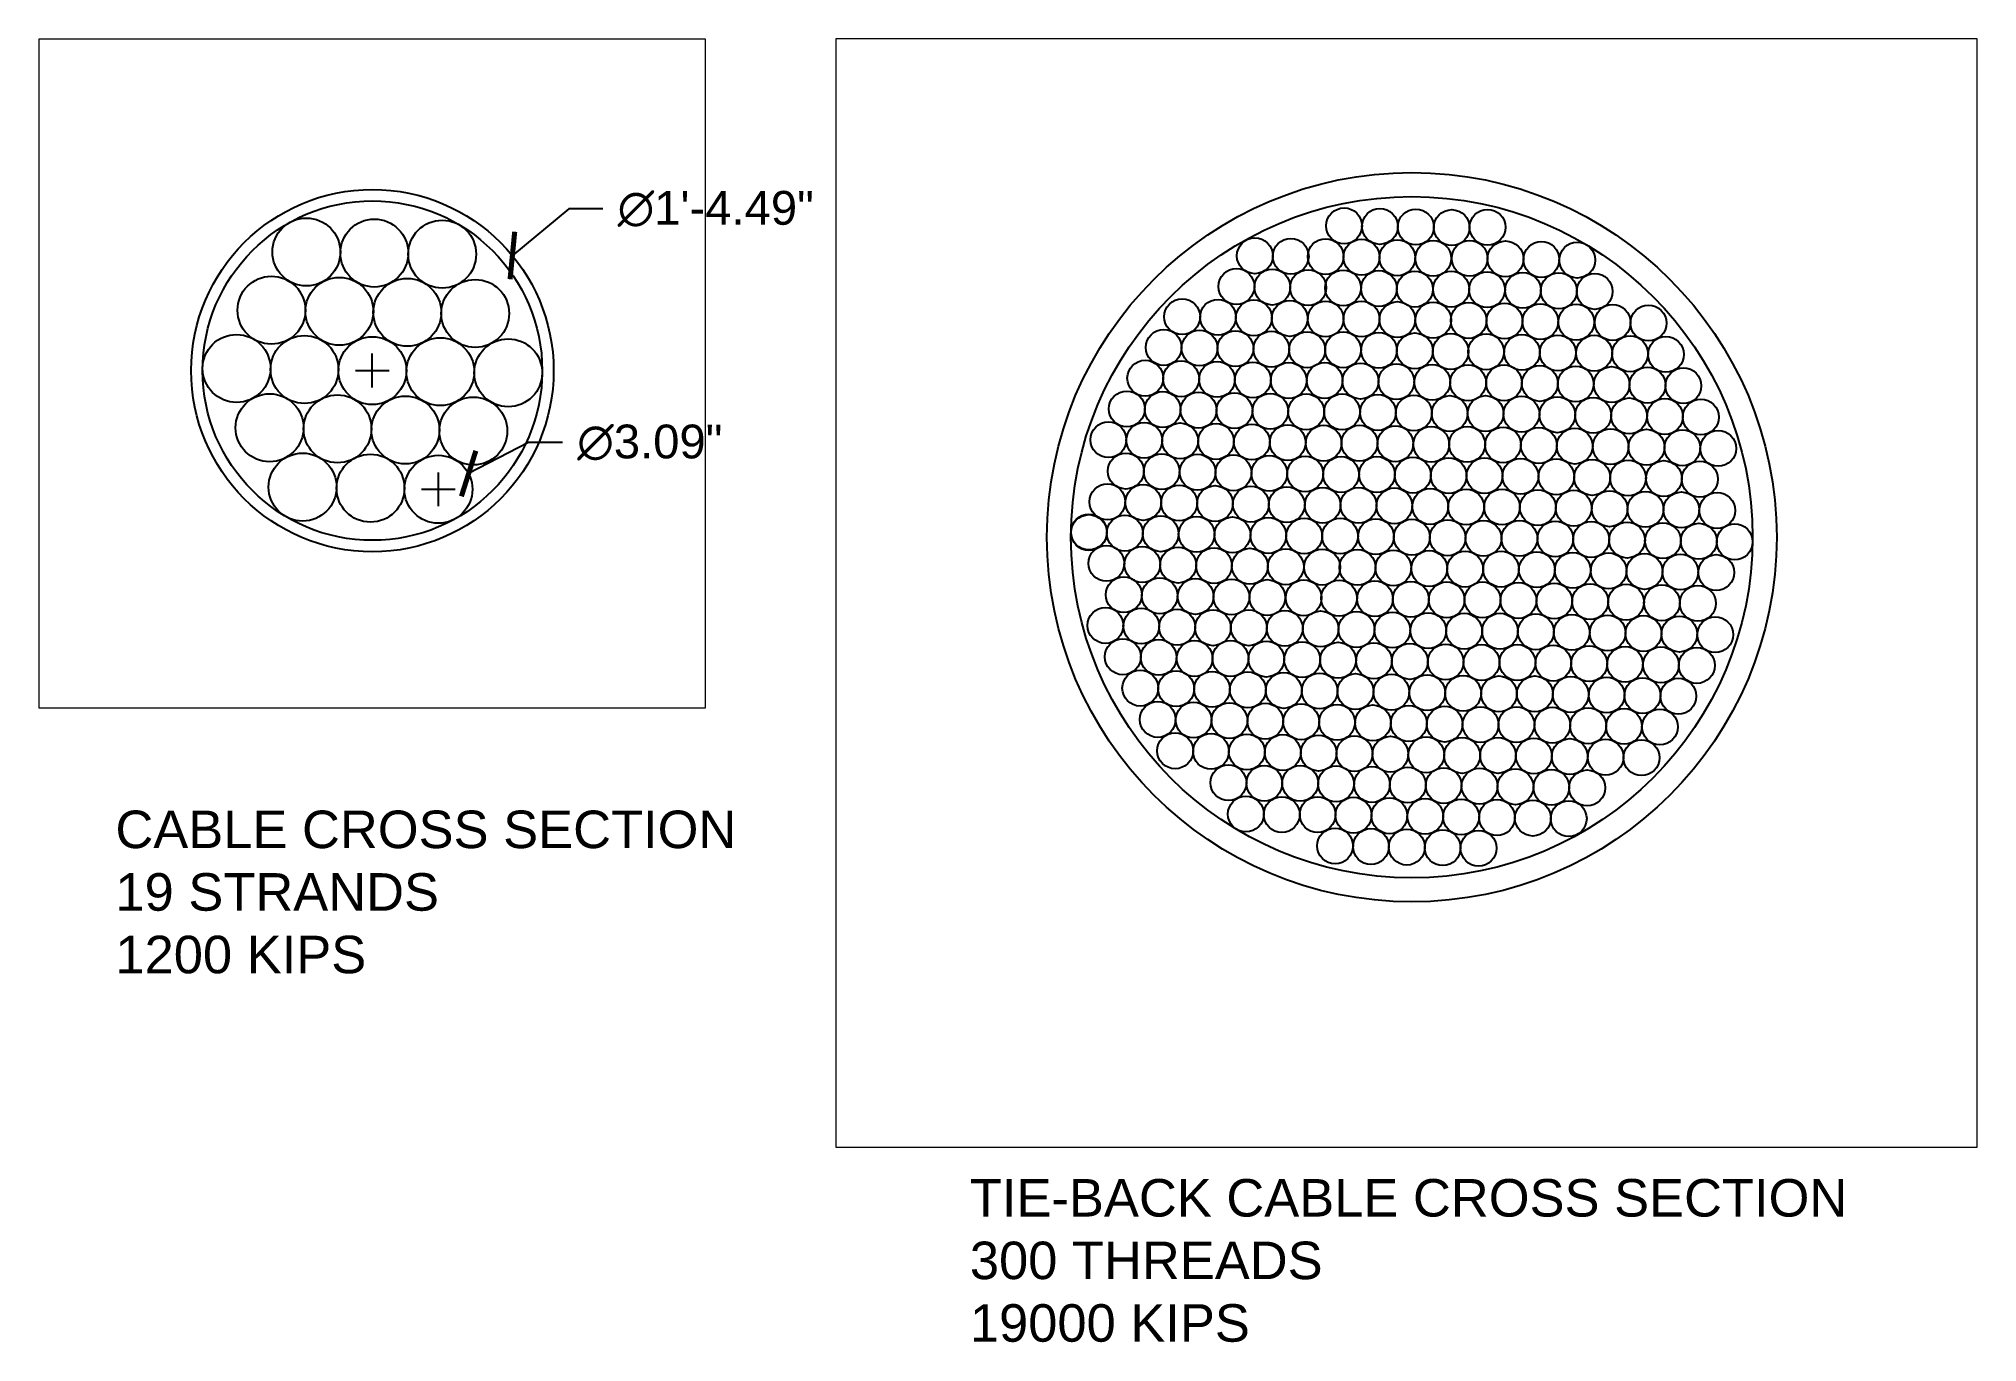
# Paper-space layout 'Layout1' of a CAD drawing. Header units: feet. Extents: x 0.2 to 10.5, y 1 to 7.9.
# The model-space entities are those that its viewports show. They can reach past a viewport. Long polylines and large blocks are cut down to what shows.
import ezdxf

# ---------------------------------------------------------------- set-up
doc = ezdxf.new("R2010")
doc.units = ezdxf.units.FT
doc.header["$MEASUREMENT"] = 0
doc.styles.add('Annotative', font='arial.ttf')
doc.styles.get("Standard").update_dxf_attribs({"font": 'arial.ttf'})
doc.dimstyles.new('Bridge 122L', dxfattribs={"dimtxt": 0.18, "dimasz": 0.18, "dimexe": 0.18, "dimexo": 0.0625, "dimgap": 0.09, "dimtad": 0, "dimtih": 1, "dimtoh": 1, "dimzin": 0, "dimdsep": 46, "dimlunit": 3, "dimtxsty": 'Annotative', "dimblk": 'ARCHTICK', "dimcen": 0.09, "dimadec": 1, "dimazin": 0, "dimtfac": 1, "dimtofl": 0, "dimtmove": 0, "dimatfit": 3, "dimfxl": 1, "dimtolj": 1, "dimtzin": 0, "dimarcsym": 0})

# ---------------------------------------------------------------- blocks, each defined once
blk = doc.blocks.new('_ArchTick')
at = {"color": 0, "linetype": 'ByBlock', "const_width": 0.15}
blk.add_lwpolyline([(-0.5, -0.5), (0.5, 0.5)], dxfattribs=at)
blk = doc.blocks.new('*D2')
at = {"color": 0, "linetype": 'Continuous', "lineweight": -2, "transparency": 16777216}
for p, q in [((3, 7), (2.699, 6.752)), ((3.18, 7), (3, 7))]:
    blk.add_line(p, q, dxfattribs=at)
at = {"color": 0, "lineweight": -2, "transparency": 16777216}
for p, q in [((1.953, 6.049), (1.953, 6.229)), ((1.863, 6.139), (2.043, 6.139))]:
    blk.add_line(p, q, dxfattribs=at)
at = {"layer": 'Defpoints', "color": 0, "transparency": 16777216}
for p in [(2.699, 6.752), (1.208, 5.525)]:
    blk.add_point(p, dxfattribs=at)
at = {"color": 0, "lineweight": -2, "transparency": 16777216, "xscale": 0.18, "yscale": 0.18, "zscale": 0.18, "rotation": 219.4591008326608}
blk.add_blockref('_ArchTick', (2.699, 6.752), dxfattribs=at)
at = {"color": 0, "transparency": 16777216, "insert": (3.782, 7), "char_height": 0.18, "attachment_point": 5, "style": 'Annotative'}
blk.add_mtext('\\A1;∅1\'-4.49"', dxfattribs=at)
blk = doc.blocks.new('*D3')
at = {"color": 0, "linetype": 'Continuous', "lineweight": -2, "transparency": 16777216}
for p, q in [((2.785, 5.755), (2.466, 5.59)), ((2.965, 5.755), (2.785, 5.755))]:
    blk.add_line(p, q, dxfattribs=at)
at = {"color": 0, "lineweight": -2, "transparency": 16777216}
for p, q in [((2.305, 5.416), (2.305, 5.596)), ((2.215, 5.506), (2.395, 5.506))]:
    blk.add_line(p, q, dxfattribs=at)
at = {"layer": 'Defpoints', "color": 0, "transparency": 16777216}
for p in [(2.466, 5.59), (2.144, 5.423)]:
    blk.add_point(p, dxfattribs=at)
at = {"color": 0, "lineweight": -2, "transparency": 16777216, "xscale": 0.18, "yscale": 0.18, "zscale": 0.18, "rotation": 207.4075138203124}
blk.add_blockref('_ArchTick', (2.466, 5.59), dxfattribs=at)
at = {"color": 0, "transparency": 16777216, "insert": (3.431, 5.755), "char_height": 0.18, "attachment_point": 5, "style": 'Annotative'}
blk.add_mtext('\\A1;∅3.09"', dxfattribs=at)

msp = doc.modelspace()

# ---------------------------------------------------------------- linework, layer by layer
for centre, radius in [((538.728, 247.862), 31.423), ((538.728, 247.862), 29.354), ((532.893, 274.693), 1.545), ((535.982, 274.644), 1.545), ((539.072, 274.594), 1.545), ((542.162, 274.544), 1.545), ((545.252, 274.57), 1.545), ((525.212, 272.117), 1.545), ((528.301, 272.067), 1.545), ((531.305, 272.043), 1.545), ((534.395, 271.993), 1.545), ((537.484, 271.943), 1.545), ((540.574, 271.893), 1.545), ((543.707, 271.894), 1.545), ((546.796, 271.844), 1.545), ((549.886, 271.794), 1.545), ((552.976, 271.744), 1.545), ((523.624, 269.466), 1.545), ((526.713, 269.416), 1.545), ((529.803, 269.367), 1.545), ((532.807, 269.342), 1.545), ((535.896, 269.292), 1.545), ((538.986, 269.243), 1.545), ((542.119, 269.243), 1.545), ((545.208, 269.193), 1.545), ((548.298, 269.143), 1.545), ((551.388, 269.094), 1.545), ((554.477, 269.044), 1.545), ((518.946, 266.865), 1.545), ((522.036, 266.815), 1.545), ((525.126, 266.766), 1.545), ((528.215, 266.716), 1.545), ((531.305, 266.666), 1.545), ((534.395, 266.666), 1.545), ((537.484, 266.616), 1.545), ((540.574, 266.567), 1.545), ((543.621, 266.542), 1.545), ((546.71, 266.492), 1.545), ((549.8, 266.443), 1.545), ((552.889, 266.393), 1.545), ((556.022, 266.368), 1.545), ((559.112, 266.318), 1.545), ((517.358, 264.214), 1.545), ((520.448, 264.165), 1.545), ((523.538, 264.115), 1.545), ((526.627, 264.065), 1.545), ((529.717, 264.015), 1.545), ((532.807, 264.015), 1.545), ((535.896, 263.966), 1.545), ((538.986, 263.916), 1.545), ((542.076, 263.866), 1.545), ((545.122, 263.842), 1.545), ((548.212, 263.792), 1.545), ((551.302, 263.742), 1.545), ((554.434, 263.717), 1.545), ((557.524, 263.667), 1.545), ((560.614, 263.618), 1.545), ((515.771, 261.563), 1.545), ((518.86, 261.514), 1.545), ((521.95, 261.464), 1.545), ((525.039, 261.414), 1.545), ((528.129, 261.365), 1.545), ((531.219, 261.365), 1.545), ((534.309, 261.315), 1.545), ((537.398, 261.265), 1.545), ((540.488, 261.215), 1.545), ((543.577, 261.166), 1.545), ((546.667, 261.166), 1.545), ((549.757, 261.116), 1.545), ((552.847, 261.066), 1.545), ((555.936, 261.016), 1.545), ((559.026, 260.967), 1.545), ((562.115, 260.917), 1.545), ((514.183, 258.913), 1.545), ((517.272, 258.863), 1.545), ((520.362, 258.813), 1.545), ((523.452, 258.763), 1.545), ((526.541, 258.714), 1.545), ((529.631, 258.664), 1.545), ((532.721, 258.664), 1.545), ((535.81, 258.614), 1.545), ((538.9, 258.565), 1.545), ((541.99, 258.515), 1.545), ((545.08, 258.515), 1.545), ((548.169, 258.465), 1.545), ((551.259, 258.415), 1.545), ((554.348, 258.366), 1.545), ((557.438, 258.316), 1.545), ((560.528, 258.266), 1.545), ((563.617, 258.216), 1.545), ((512.595, 256.262), 1.545), ((515.685, 256.212), 1.545), ((518.774, 256.162), 1.545), ((521.864, 256.113), 1.545), ((524.953, 256.063), 1.545), ((528.043, 256.013), 1.545), ((531.132, 255.963), 1.545), ((534.223, 255.963), 1.545), ((537.312, 255.914), 1.545), ((540.402, 255.864), 1.545), ((543.492, 255.864), 1.545), ((546.581, 255.814), 1.545), ((549.671, 255.765), 1.545), ((552.76, 255.715), 1.545), ((555.85, 255.665), 1.545), ((558.94, 255.615), 1.545), ((562.029, 255.566), 1.545), ((565.119, 255.516), 1.545), ((454.518, 247.862), 8.246), ((454.518, 247.862), 7.725), ((514.097, 253.561), 1.545), ((517.186, 253.512), 1.545), ((520.276, 253.462), 1.545), ((523.365, 253.412), 1.545), ((526.455, 253.362), 1.545), ((451.514, 253.263), 1.545), ((454.604, 253.213), 1.545), ((457.693, 253.163), 1.545), ((529.545, 253.313), 1.545), ((532.634, 253.263), 1.545), ((535.724, 253.263), 1.545), ((538.814, 253.213), 1.545), ((541.903, 253.163), 1.545), ((544.993, 253.163), 1.545), ((548.083, 253.114), 1.545), ((551.173, 253.064), 1.545), ((554.262, 253.014), 1.545), ((557.352, 252.965), 1.545), ((560.441, 252.915), 1.545), ((563.531, 252.865), 1.545), ((512.509, 250.91), 1.545), ((515.598, 250.861), 1.545), ((518.688, 250.811), 1.545), ((521.778, 250.761), 1.545), ((524.867, 250.712), 1.545), ((449.926, 250.612), 1.545), ((453.016, 250.562), 1.545), ((456.105, 250.513), 1.545), ((459.195, 250.463), 1.545), ((527.957, 250.662), 1.545), ((531.046, 250.612), 1.545), ((534.136, 250.612), 1.545), ((537.226, 250.562), 1.545), ((540.316, 250.513), 1.545), ((543.405, 250.463), 1.545), ((546.495, 250.463), 1.545), ((549.585, 250.413), 1.545), ((552.674, 250.363), 1.545), ((555.764, 250.314), 1.545), ((558.854, 250.264), 1.545), ((561.943, 250.214), 1.545), ((565.033, 250.165), 1.545), ((510.921, 248.309), 1.545), ((510.921, 248.26), 1.545), ((514.011, 248.21), 1.545), ((517.1, 248.16), 1.545), ((520.19, 248.111), 1.545), ((523.279, 248.061), 1.545), ((523.279, 248.061), 1.545), ((448.338, 247.961), 1.545), ((451.428, 247.912), 1.545), ((454.518, 247.862), 1.545), ((457.607, 247.812), 1.545), ((460.697, 247.762), 1.545), ((526.369, 248.011), 1.545), ((529.459, 247.961), 1.545), ((532.549, 247.961), 1.545), ((535.638, 247.912), 1.545), ((538.728, 247.862), 1.545), ((541.817, 247.812), 1.545), ((544.907, 247.762), 1.545), ((547.997, 247.762), 1.545), ((551.087, 247.713), 1.545), ((554.176, 247.663), 1.545), ((557.266, 247.613), 1.545), ((560.355, 247.563), 1.545), ((563.445, 247.514), 1.545), ((566.534, 247.464), 1.545), ((512.423, 245.609), 1.545), ((515.512, 245.509), 1.545), ((518.602, 245.46), 1.545), ((521.691, 245.41), 1.545), ((449.84, 245.261), 1.545), ((452.93, 245.211), 1.545), ((456.019, 245.161), 1.545), ((459.109, 245.112), 1.545), ((524.781, 245.36), 1.545), ((527.871, 245.311), 1.545), ((531.004, 245.285), 1.545), ((534.05, 245.261), 1.545), ((537.14, 245.211), 1.545), ((540.229, 245.161), 1.545), ((543.319, 245.112), 1.545), ((546.409, 245.112), 1.545), ((549.499, 245.062), 1.545), ((552.588, 245.012), 1.545), ((555.678, 244.962), 1.545), ((558.767, 244.913), 1.545), ((561.857, 244.863), 1.545), ((564.947, 244.813), 1.545), ((513.925, 242.908), 1.545), ((517.014, 242.809), 1.545), ((520.104, 242.759), 1.545), ((451.342, 242.56), 1.545), ((454.431, 242.511), 1.545), ((457.521, 242.461), 1.545), ((523.193, 242.709), 1.545), ((526.283, 242.66), 1.545), ((529.416, 242.635), 1.545), ((532.462, 242.61), 1.545), ((535.552, 242.56), 1.545), ((538.642, 242.511), 1.545), ((541.731, 242.461), 1.545), ((544.821, 242.461), 1.545), ((547.911, 242.411), 1.545), ((551, 242.361), 1.545), ((554.09, 242.312), 1.545), ((557.18, 242.262), 1.545), ((557.18, 242.262), 1.545), ((560.269, 242.212), 1.545), ((563.359, 242.162), 1.545), ((512.337, 240.257), 1.545), ((515.426, 240.208), 1.545), ((518.516, 240.108), 1.545), ((521.605, 240.059), 1.545), ((524.695, 240.059), 1.545), ((527.785, 240.009), 1.545), ((530.875, 239.959), 1.545), ((533.964, 239.909), 1.545), ((537.054, 239.86), 1.545), ((540.143, 239.81), 1.545), ((543.233, 239.76), 1.545), ((546.323, 239.76), 1.545), ((549.413, 239.711), 1.545), ((552.502, 239.661), 1.545), ((555.592, 239.611), 1.545), ((558.681, 239.561), 1.545), ((561.771, 239.512), 1.545), ((564.861, 239.462), 1.545), ((513.839, 237.557), 1.545), ((516.928, 237.507), 1.545), ((520.018, 237.408), 1.545), ((523.108, 237.408), 1.545), ((526.197, 237.358), 1.545), ((529.287, 237.308), 1.545), ((532.376, 237.259), 1.545), ((535.466, 237.209), 1.545), ((538.556, 237.159), 1.545), ((541.645, 237.109), 1.545), ((544.735, 237.06), 1.545), ((547.825, 237.06), 1.545), ((550.914, 237.01), 1.545), ((554.004, 236.96), 1.545), ((557.093, 236.911), 1.545), ((560.183, 236.861), 1.545), ((563.273, 236.811), 1.545), ((515.34, 234.856), 1.545), ((518.43, 234.807), 1.545), ((521.52, 234.757), 1.545), ((524.609, 234.707), 1.545), ((527.699, 234.658), 1.545), ((530.788, 234.608), 1.545), ((533.878, 234.558), 1.545), ((536.968, 234.508), 1.545), ((540.057, 234.459), 1.545), ((543.147, 234.409), 1.545), ((546.236, 234.359), 1.545), ((549.326, 234.359), 1.545), ((552.416, 234.309), 1.545), ((555.506, 234.26), 1.545), ((558.595, 234.21), 1.545), ((561.685, 234.16), 1.545), ((516.842, 232.156), 1.545), ((519.932, 232.106), 1.545), ((523.021, 232.056), 1.545), ((526.111, 232.007), 1.545), ((529.201, 231.957), 1.545), ((532.29, 231.907), 1.545), ((535.38, 231.858), 1.545), ((538.469, 231.808), 1.545), ((541.559, 231.758), 1.545), ((544.649, 231.708), 1.545), ((547.739, 231.708), 1.545), ((550.828, 231.659), 1.545), ((553.918, 231.609), 1.545), ((557.007, 231.559), 1.545), ((560.097, 231.509), 1.545), ((518.344, 229.455), 1.545), ((521.433, 229.406), 1.545), ((524.523, 229.356), 1.545), ((527.613, 229.306), 1.545), ((530.702, 229.257), 1.545), ((533.792, 229.207), 1.545), ((536.882, 229.157), 1.545), ((539.971, 229.107), 1.545), ((543.061, 229.058), 1.545), ((546.151, 229.058), 1.545), ((549.24, 229.008), 1.545), ((552.33, 228.958), 1.545), ((555.419, 228.908), 1.545), ((558.509, 228.859), 1.545), ((522.935, 226.705), 1.545), ((526.025, 226.655), 1.545), ((529.115, 226.655), 1.545), ((532.204, 226.606), 1.545), ((535.294, 226.556), 1.545), ((538.384, 226.506), 1.545), ((541.473, 226.456), 1.545), ((544.563, 226.407), 1.545), ((547.652, 226.357), 1.545), ((550.742, 226.307), 1.545), ((553.832, 226.258), 1.545), ((524.437, 224.005), 1.545), ((527.527, 223.955), 1.545), ((530.617, 223.955), 1.545), ((533.706, 223.905), 1.545), ((536.796, 223.855), 1.545), ((539.885, 223.806), 1.545), ((542.975, 223.756), 1.545), ((546.065, 223.706), 1.545), ((549.154, 223.657), 1.545), ((552.244, 223.607), 1.545), ((532.118, 221.254), 1.545), ((535.208, 221.205), 1.545), ((538.298, 221.155), 1.545), ((541.387, 221.105), 1.545), ((544.477, 221.055), 1.545)]:
    msp.add_circle(centre, radius)

psp = doc.layouts.get("Layout1")

# ---------------------------------------------------------------- texts
at = {"char_height": 0.2, "attachment_point": 1}
for s, insert in [('CABLE CROSS SECTION\\P19 STRANDS\\P1200 KIPS', (0.5849, 3.794)), ('TIE-BACK CABLE CROSS SECTION\\P300 THREADS\\P19000 KIPS', (5.1353, 1.8306))]:
    psp.add_mtext_dynamic_manual_height_columns(s, width=4.977302, gutter_width=1, heights=[0], dxfattribs=dict(at, insert=insert))

# ---------------------------------------------------------------- dimensions: what is measured, and where the dimension line sits
for p1, p2, picture, middle in [((1.2082, 5.5251), (2.6987, 6.752), '*D2', (3.7819, 7)), ((2.1445, 5.423), (2.4656, 5.5895), '*D3', (3.4313, 5.7552))]:
    dim = psp.add_diameter_dim_2p(p1=p1, p2=p2, dimstyle='Bridge 122L', override={"dimlfac": -8.542541})
    dim.commit()
    dim.dimension.update_dxf_attribs({"geometry": picture, "text_midpoint": middle, "dimtype": 163})

# ---------------------------------------------------------------- viewports
at = {"layer": 'Defpoints'}
psp.add_viewport(center=(1.9521, 6.1236), size=(3.5506, 3.56337), view_center_point=(454.5059, 247.7346), view_height=30.44027, dxfattribs=at)
psp.add_viewport(center=(7.4604, 4.9535), size=(6.0792, 5.907012), view_center_point=(538.2668, 243.0537), view_height=95.52951, status=3, dxfattribs=at)

doc.saveas('drawing.dxf')
